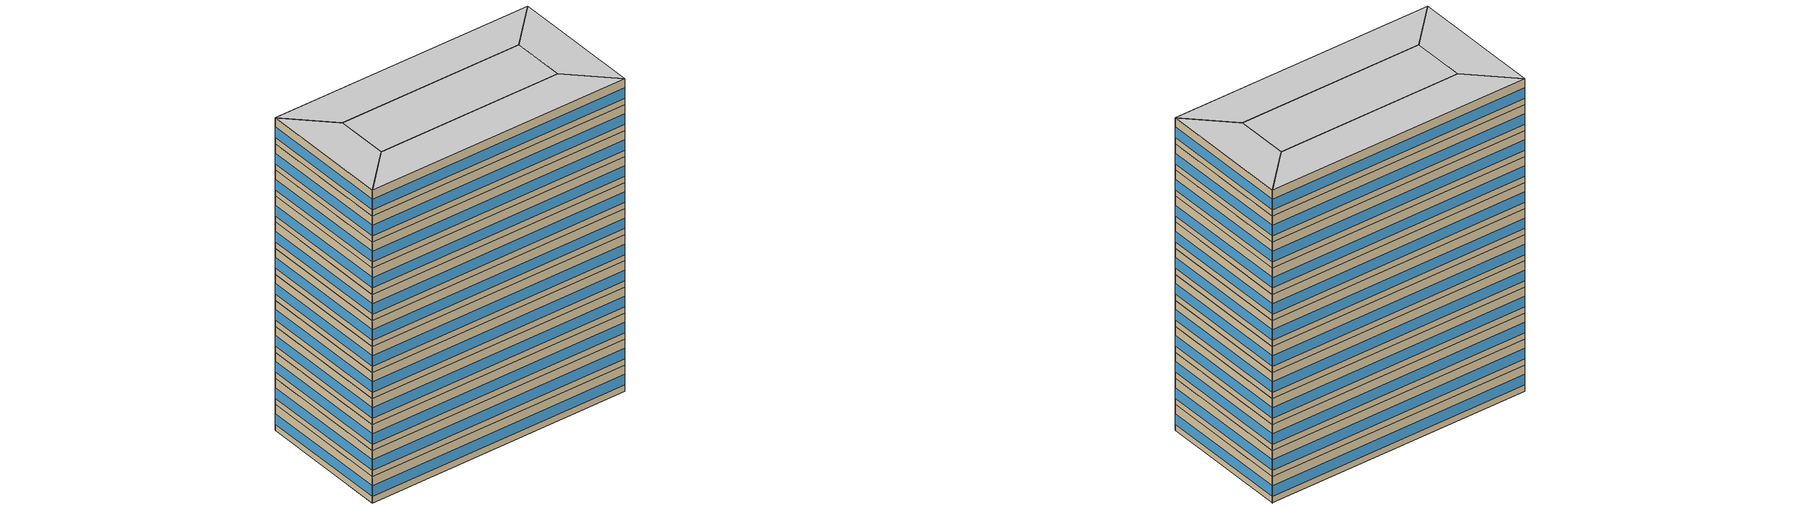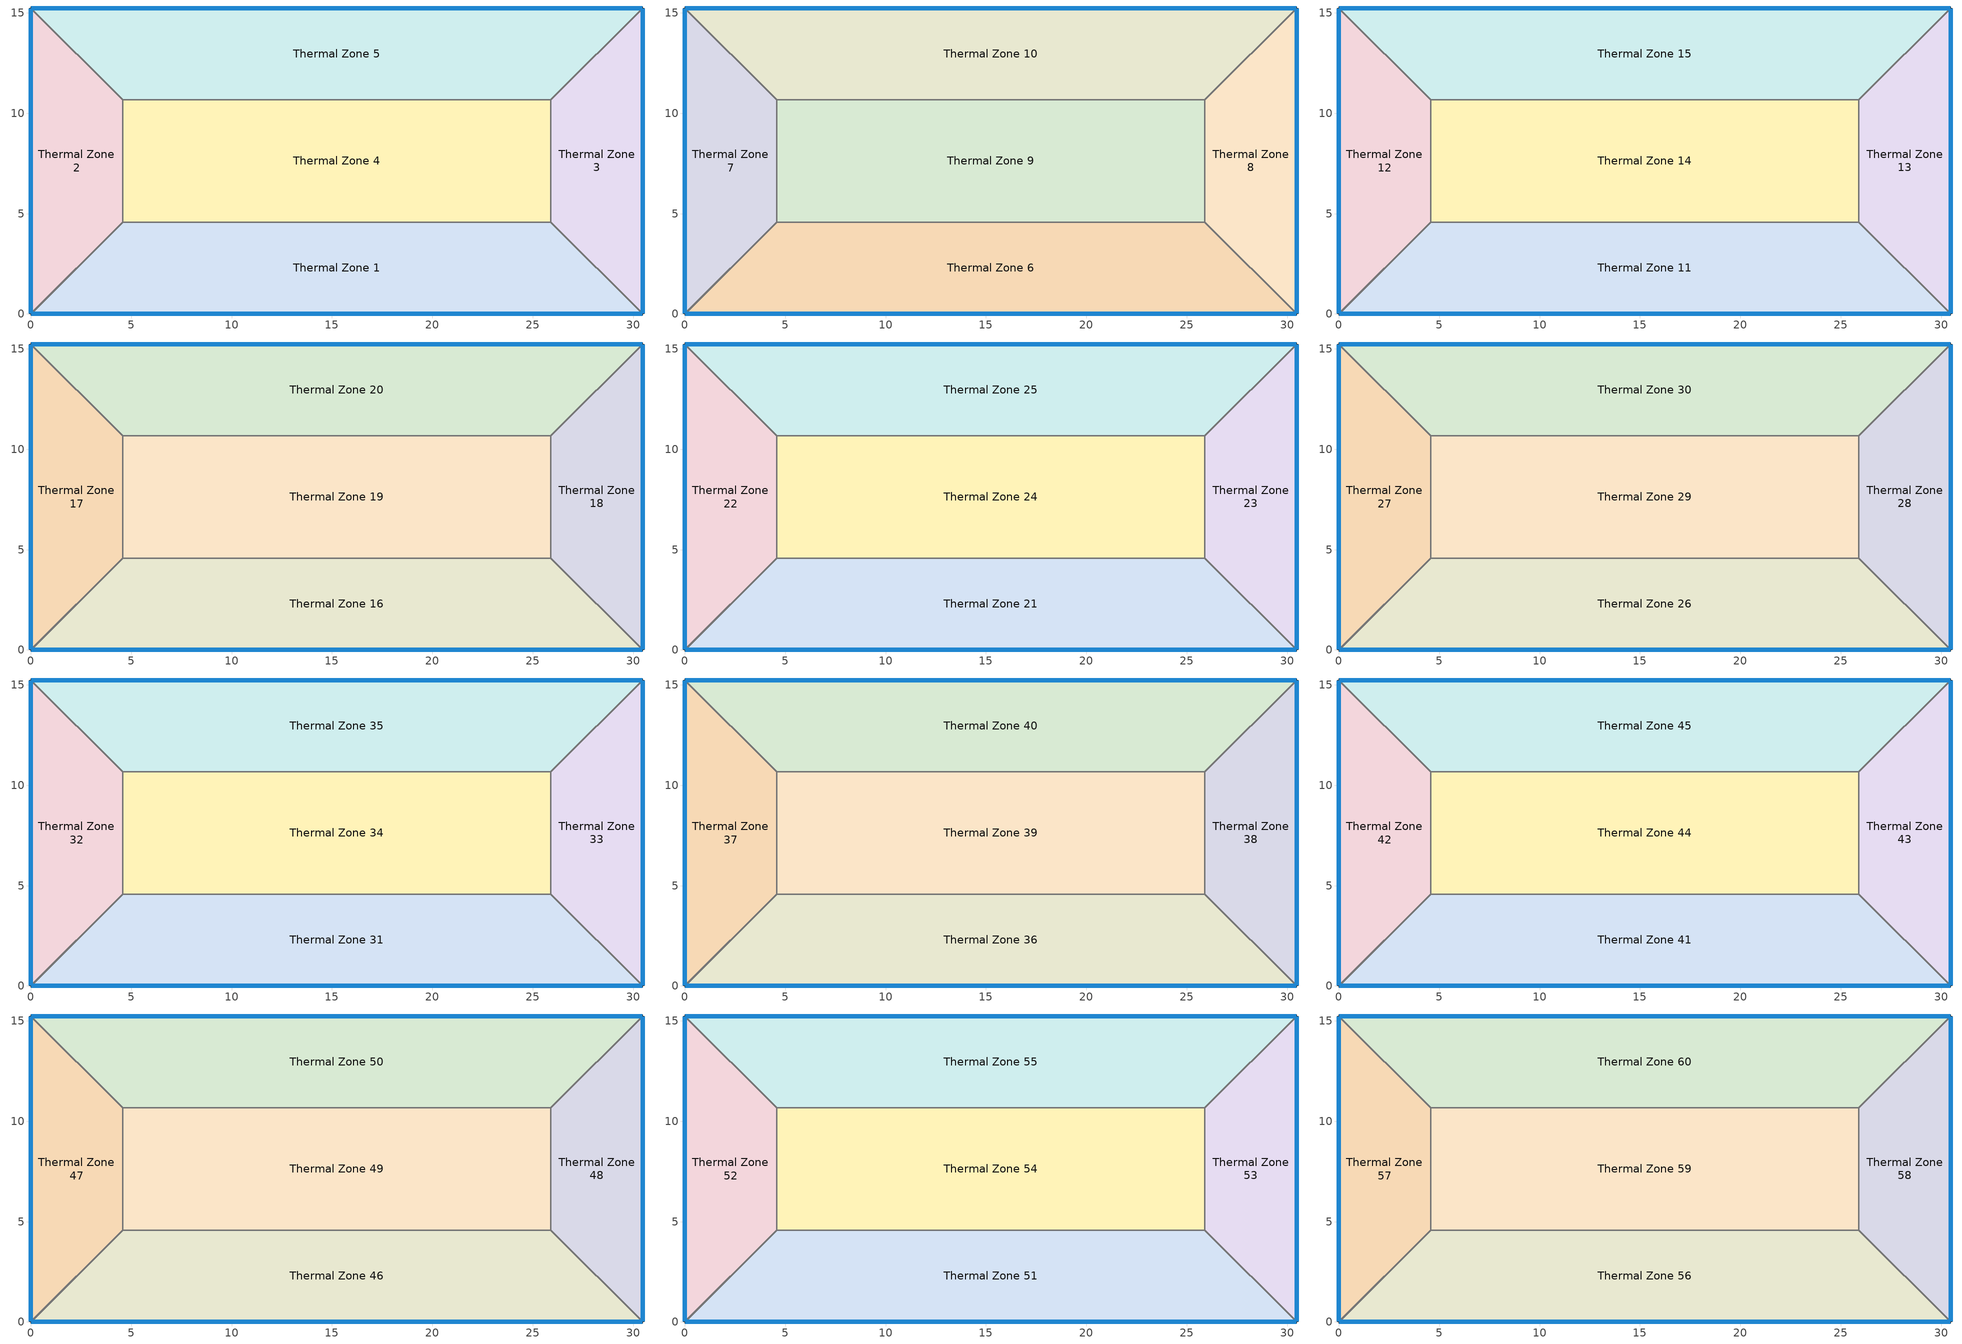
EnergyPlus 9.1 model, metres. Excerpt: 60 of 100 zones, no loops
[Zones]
Thermal Zone 1
 floor ground (ExtSlabCarpet 4in ClimateZone 1-8): 25.91,4.57 30.48,0 0,0 4.57,4.57 z0
 wall outside (ASHRAE 90.1-2010 ExtWall Mass ClimateZone 5): 0,0 30.48,0 z0:3.05
 wall to Thermal Zone 2 (Interior Wall): 4.57,4.57 0,0 z0:3.05
 wall to Thermal Zone 4 (Interior Wall): 25.91,4.57 4.57,4.57 z0:3.05
 wall to Thermal Zone 3 (Interior Wall): 30.48,0 25.91,4.57 z0:3.05
 window (ASHRAE 90.1-2010 ExtWindow Metal ClimateZone 4-6): 0.03,0 30.45,0 z0.76:1.98
Thermal Zone 2
 floor ground (ExtSlabCarpet 4in ClimateZone 1-8): 0,15.24 4.57,10.67 4.57,4.57 0,0 z0
 wall outside (ASHRAE 90.1-2010 ExtWall Mass ClimateZone 5): 0,15.24 0,0 z0:3.05
 wall to Thermal Zone 5 (Interior Wall): 4.57,10.67 0,15.24 z0:3.05
 wall to Thermal Zone 4 (Interior Wall): 4.57,4.57 4.57,10.67 z0:3.05
 window (ASHRAE 90.1-2010 ExtWindow Metal ClimateZone 4-6): 0,15.21 0,0.03 z0.76:1.98
Thermal Zone 3
 floor ground (ExtSlabCarpet 4in ClimateZone 1-8): 30.48,15.24 30.48,0 25.91,4.57 25.91,10.67 z0
 wall outside (ASHRAE 90.1-2010 ExtWall Mass ClimateZone 5): 30.48,0 30.48,15.24 z0:3.05
 wall to Thermal Zone 4 (Interior Wall): 25.91,10.67 25.91,4.57 z0:3.05
 wall to Thermal Zone 5 (Interior Wall): 30.48,15.24 25.91,10.67 z0:3.05
 window (ASHRAE 90.1-2010 ExtWindow Metal ClimateZone 4-6): 30.48,0.03 30.48,15.21 z0.76:1.98
Thermal Zone 4
 floor ground (ExtSlabCarpet 4in ClimateZone 1-8): 25.91,10.67 25.91,4.57 4.57,4.57 4.57,10.67 z0
 wall to Thermal Zone 5 (Interior Wall): 25.91,10.67 4.57,10.67 z0:3.05
Thermal Zone 5
 floor ground (ExtSlabCarpet 4in ClimateZone 1-8): 30.48,15.24 25.91,10.67 4.57,10.67 0,15.24 z0
 wall outside (ASHRAE 90.1-2010 ExtWall Mass ClimateZone 5): 30.48,15.24 0,15.24 z0:3.05
 window (ASHRAE 90.1-2010 ExtWindow Metal ClimateZone 4-6): 30.45,15.24 0.03,15.24 z0.76:1.98
Thermal Zone 10
 floor to Thermal Zone 5 (Interior Floor): 30.48,15.24 25.91,10.67 4.57,10.67 0,15.24 z3.05
 wall outside (ASHRAE 90.1-2010 ExtWall Mass ClimateZone 5): 30.48,15.24 0,15.24 z3.05:6.1
 wall to Thermal Zone 8 (Interior Wall): 25.91,10.67 30.48,15.24 z3.05:6.1
 wall to Thermal Zone 9 (Interior Wall): 4.57,10.67 25.91,10.67 z3.05:6.1
 wall to Thermal Zone 7 (Interior Wall): 0,15.24 4.57,10.67 z3.05:6.1
 window (ASHRAE 90.1-2010 ExtWindow Metal ClimateZone 4-6): 30.45,15.24 0.03,15.24 z3.81:5.03
Thermal Zone 6
 floor to Thermal Zone 1 (Interior Floor): 25.91,4.57 30.48,0 0,0 4.57,4.57 z3.05
 wall outside (ASHRAE 90.1-2010 ExtWall Mass ClimateZone 5): 0,0 30.48,0 z3.05:6.1
 wall to Thermal Zone 7 (Interior Wall): 4.57,4.57 0,0 z3.05:6.1
 wall to Thermal Zone 9 (Interior Wall): 25.91,4.57 4.57,4.57 z3.05:6.1
 wall to Thermal Zone 8 (Interior Wall): 30.48,0 25.91,4.57 z3.05:6.1
 window (ASHRAE 90.1-2010 ExtWindow Metal ClimateZone 4-6): 0.03,0 30.45,0 z3.81:5.03
Thermal Zone 7
 floor to Thermal Zone 2 (Interior Floor): 0,15.24 4.57,10.67 4.57,4.57 0,0 z3.05
 wall outside (ASHRAE 90.1-2010 ExtWall Mass ClimateZone 5): 0,15.24 0,0 z3.05:6.1
 wall to Thermal Zone 9 (Interior Wall): 4.57,4.57 4.57,10.67 z3.05:6.1
 window (ASHRAE 90.1-2010 ExtWindow Metal ClimateZone 4-6): 0,15.21 0,0.03 z3.81:5.03
Thermal Zone 8
 floor to Thermal Zone 3 (Interior Floor): 30.48,15.24 30.48,0 25.91,4.57 25.91,10.67 z3.05
 wall outside (ASHRAE 90.1-2010 ExtWall Mass ClimateZone 5): 30.48,0 30.48,15.24 z3.05:6.1
 wall to Thermal Zone 9 (Interior Wall): 25.91,10.67 25.91,4.57 z3.05:6.1
 window (ASHRAE 90.1-2010 ExtWindow Metal ClimateZone 4-6): 30.48,0.03 30.48,15.21 z3.81:5.03
Thermal Zone 9
 floor to Thermal Zone 4 (Interior Floor): 25.91,10.67 25.91,4.57 4.57,4.57 4.57,10.67 z3.05
Thermal Zone 11
 floor to Thermal Zone 6 (Interior Floor): 25.91,4.57 30.48,0 0,0 4.57,4.57 z6.1
 wall outside (ASHRAE 90.1-2010 ExtWall Mass ClimateZone 5): 0,0 30.48,0 z6.1:9.14
 wall to Thermal Zone 12 (Interior Wall): 4.57,4.57 0,0 z6.1:9.14
 wall to Thermal Zone 14 (Interior Wall): 25.91,4.57 4.57,4.57 z6.1:9.14
 wall to Thermal Zone 13 (Interior Wall): 30.48,0 25.91,4.57 z6.1:9.14
 window (ASHRAE 90.1-2010 ExtWindow Metal ClimateZone 4-6): 0.03,0 30.45,0 z6.86:8.08
Thermal Zone 12
 floor to Thermal Zone 7 (Interior Floor): 0,15.24 4.57,10.67 4.57,4.57 0,0 z6.1
 wall outside (ASHRAE 90.1-2010 ExtWall Mass ClimateZone 5): 0,15.24 0,0 z6.1:9.14
 wall to Thermal Zone 14 (Interior Wall): 4.57,4.57 4.57,10.67 z6.1:9.14
 wall to Thermal Zone 15 (Interior Wall): 4.57,10.67 0,15.24 z6.1:9.14
 window (ASHRAE 90.1-2010 ExtWindow Metal ClimateZone 4-6): 0,15.21 0,0.03 z6.86:8.08
Thermal Zone 13
 floor to Thermal Zone 8 (Interior Floor): 30.48,15.24 30.48,0 25.91,4.57 25.91,10.67 z6.1
 wall outside (ASHRAE 90.1-2010 ExtWall Mass ClimateZone 5): 30.48,0 30.48,15.24 z6.1:9.14
 wall to Thermal Zone 14 (Interior Wall): 25.91,10.67 25.91,4.57 z6.1:9.14
 wall to Thermal Zone 15 (Interior Wall): 30.48,15.24 25.91,10.67 z6.1:9.14
 window (ASHRAE 90.1-2010 ExtWindow Metal ClimateZone 4-6): 30.48,0.03 30.48,15.21 z6.86:8.08
Thermal Zone 14
 floor to Thermal Zone 9 (Interior Floor): 25.91,10.67 25.91,4.57 4.57,4.57 4.57,10.67 z6.1
 wall to Thermal Zone 15 (Interior Wall): 25.91,10.67 4.57,10.67 z6.1:9.14
Thermal Zone 15
 floor to Thermal Zone 10 (Interior Floor): 30.48,15.24 25.91,10.67 4.57,10.67 0,15.24 z6.1
 wall outside (ASHRAE 90.1-2010 ExtWall Mass ClimateZone 5): 30.48,15.24 0,15.24 z6.1:9.14
 window (ASHRAE 90.1-2010 ExtWindow Metal ClimateZone 4-6): 30.45,15.24 0.03,15.24 z6.86:8.08
Thermal Zone 16
 floor to Thermal Zone 11 (Interior Floor): 25.91,4.57 30.48,0 0,0 4.57,4.57 z9.14
 wall outside (ASHRAE 90.1-2010 ExtWall Mass ClimateZone 5): 0,0 30.48,0 z9.14:12.19
 wall to Thermal Zone 17 (Interior Wall): 4.57,4.57 0,0 z9.14:12.19
 wall to Thermal Zone 19 (Interior Wall): 25.91,4.57 4.57,4.57 z9.14:12.19
 wall to Thermal Zone 18 (Interior Wall): 30.48,0 25.91,4.57 z9.14:12.19
 window (ASHRAE 90.1-2010 ExtWindow Metal ClimateZone 4-6): 0.03,0 30.45,0 z9.9:11.13
Thermal Zone 17
 floor to Thermal Zone 12 (Interior Floor): 0,15.24 4.57,10.67 4.57,4.57 0,0 z9.14
 wall outside (ASHRAE 90.1-2010 ExtWall Mass ClimateZone 5): 0,15.24 0,0 z9.14:12.19
 wall to Thermal Zone 20 (Interior Wall): 4.57,10.67 0,15.24 z9.14:12.19
 wall to Thermal Zone 19 (Interior Wall): 4.57,4.57 4.57,10.67 z9.14:12.19
 window (ASHRAE 90.1-2010 ExtWindow Metal ClimateZone 4-6): 0,15.21 0,0.03 z9.9:11.13
Thermal Zone 18
 floor to Thermal Zone 13 (Interior Floor): 30.48,15.24 30.48,0 25.91,4.57 25.91,10.67 z9.14
 wall outside (ASHRAE 90.1-2010 ExtWall Mass ClimateZone 5): 30.48,0 30.48,15.24 z9.14:12.19
 wall to Thermal Zone 19 (Interior Wall): 25.91,10.67 25.91,4.57 z9.14:12.19
 wall to Thermal Zone 20 (Interior Wall): 30.48,15.24 25.91,10.67 z9.14:12.19
 window (ASHRAE 90.1-2010 ExtWindow Metal ClimateZone 4-6): 30.48,0.03 30.48,15.21 z9.9:11.13
Thermal Zone 19
 floor to Thermal Zone 14 (Interior Floor): 25.91,10.67 25.91,4.57 4.57,4.57 4.57,10.67 z9.14
 wall to Thermal Zone 20 (Interior Wall): 25.91,10.67 4.57,10.67 z9.14:12.19
Thermal Zone 20
 floor to Thermal Zone 15 (Interior Floor): 30.48,15.24 25.91,10.67 4.57,10.67 0,15.24 z9.14
 wall outside (ASHRAE 90.1-2010 ExtWall Mass ClimateZone 5): 30.48,15.24 0,15.24 z9.14:12.19
 window (ASHRAE 90.1-2010 ExtWindow Metal ClimateZone 4-6): 30.45,15.24 0.03,15.24 z9.9:11.13
Thermal Zone 21
 floor to Thermal Zone 16 (Interior Floor): 25.91,4.57 30.48,0 0,0 4.57,4.57 z12.19
 wall outside (ASHRAE 90.1-2010 ExtWall Mass ClimateZone 5): 0,0 30.48,0 z12.19:15.24
 wall to Thermal Zone 22 (Interior Wall): 4.57,4.57 0,0 z12.19:15.24
 wall to Thermal Zone 24 (Interior Wall): 25.91,4.57 4.57,4.57 z12.19:15.24
 wall to Thermal Zone 23 (Interior Wall): 30.48,0 25.91,4.57 z12.19:15.24
 window (ASHRAE 90.1-2010 ExtWindow Metal ClimateZone 4-6): 0.03,0 30.45,0 z12.95:14.17
Thermal Zone 22
 floor to Thermal Zone 17 (Interior Floor): 0,15.24 4.57,10.67 4.57,4.57 0,0 z12.19
 wall outside (ASHRAE 90.1-2010 ExtWall Mass ClimateZone 5): 0,15.24 0,0 z12.19:15.24
 wall to Thermal Zone 24 (Interior Wall): 4.57,4.57 4.57,10.67 z12.19:15.24
 wall to Thermal Zone 25 (Interior Wall): 4.57,10.67 0,15.24 z12.19:15.24
 window (ASHRAE 90.1-2010 ExtWindow Metal ClimateZone 4-6): 0,15.21 0,0.03 z12.95:14.18
Thermal Zone 23
 floor to Thermal Zone 18 (Interior Floor): 30.48,15.24 30.48,0 25.91,4.57 25.91,10.67 z12.19
 wall outside (ASHRAE 90.1-2010 ExtWall Mass ClimateZone 5): 30.48,0 30.48,15.24 z12.19:15.24
 wall to Thermal Zone 24 (Interior Wall): 25.91,10.67 25.91,4.57 z12.19:15.24
 wall to Thermal Zone 25 (Interior Wall): 30.48,15.24 25.91,10.67 z12.19:15.24
 window (ASHRAE 90.1-2010 ExtWindow Metal ClimateZone 4-6): 30.48,0.03 30.48,15.21 z12.95:14.18
Thermal Zone 24
 floor to Thermal Zone 19 (Interior Floor): 25.91,10.67 25.91,4.57 4.57,4.57 4.57,10.67 z12.19
 wall to Thermal Zone 25 (Interior Wall): 25.91,10.67 4.57,10.67 z12.19:15.24
Thermal Zone 25
 floor to Thermal Zone 20 (Interior Floor): 30.48,15.24 25.91,10.67 4.57,10.67 0,15.24 z12.19
 wall outside (ASHRAE 90.1-2010 ExtWall Mass ClimateZone 5): 30.48,15.24 0,15.24 z12.19:15.24
 window (ASHRAE 90.1-2010 ExtWindow Metal ClimateZone 4-6): 30.45,15.24 0.03,15.24 z12.95:14.17
Thermal Zone 26
 floor to Thermal Zone 21 (Interior Floor): 25.91,4.57 30.48,0 0,0 4.57,4.57 z15.24
 wall outside (ASHRAE 90.1-2010 ExtWall Mass ClimateZone 5): 0,0 30.48,0 z15.24:18.29
 wall to Thermal Zone 27 (Interior Wall): 4.57,4.57 0,0 z15.24:18.29
 wall to Thermal Zone 29 (Interior Wall): 25.91,4.57 4.57,4.57 z15.24:18.29
 wall to Thermal Zone 28 (Interior Wall): 30.48,0 25.91,4.57 z15.24:18.29
 window (ASHRAE 90.1-2010 ExtWindow Metal ClimateZone 4-6): 0.03,0 30.45,0 z16:17.22
Thermal Zone 27
 floor to Thermal Zone 22 (Interior Floor): 0,15.24 4.57,10.67 4.57,4.57 0,0 z15.24
 wall outside (ASHRAE 90.1-2010 ExtWall Mass ClimateZone 5): 0,15.24 0,0 z15.24:18.29
 wall to Thermal Zone 29 (Interior Wall): 4.57,4.57 4.57,10.67 z15.24:18.29
 wall to Thermal Zone 30 (Interior Wall): 4.57,10.67 0,15.24 z15.24:18.29
 window (ASHRAE 90.1-2010 ExtWindow Metal ClimateZone 4-6): 0,15.21 0,0.03 z16:17.22
Thermal Zone 28
 floor to Thermal Zone 23 (Interior Floor): 30.48,15.24 30.48,0 25.91,4.57 25.91,10.67 z15.24
 wall outside (ASHRAE 90.1-2010 ExtWall Mass ClimateZone 5): 30.48,0 30.48,15.24 z15.24:18.29
 wall to Thermal Zone 29 (Interior Wall): 25.91,10.67 25.91,4.57 z15.24:18.29
 wall to Thermal Zone 30 (Interior Wall): 30.48,15.24 25.91,10.67 z15.24:18.29
 window (ASHRAE 90.1-2010 ExtWindow Metal ClimateZone 4-6): 30.48,0.03 30.48,15.21 z16:17.22
Thermal Zone 29
 floor to Thermal Zone 24 (Interior Floor): 25.91,10.67 25.91,4.57 4.57,4.57 4.57,10.67 z15.24
 wall to Thermal Zone 30 (Interior Wall): 25.91,10.67 4.57,10.67 z15.24:18.29
Thermal Zone 30
 floor to Thermal Zone 25 (Interior Floor): 30.48,15.24 25.91,10.67 4.57,10.67 0,15.24 z15.24
 wall outside (ASHRAE 90.1-2010 ExtWall Mass ClimateZone 5): 30.48,15.24 0,15.24 z15.24:18.29
 window (ASHRAE 90.1-2010 ExtWindow Metal ClimateZone 4-6): 30.45,15.24 0.03,15.24 z16:17.22
Thermal Zone 31
 floor to Thermal Zone 26 (Interior Floor): 25.91,4.57 30.48,0 0,0 4.57,4.57 z18.29
 wall outside (ASHRAE 90.1-2010 ExtWall Mass ClimateZone 5): 0,0 30.48,0 z18.29:21.34
 wall to Thermal Zone 32 (Interior Wall): 4.57,4.57 0,0 z18.29:21.34
 wall to Thermal Zone 34 (Interior Wall): 25.91,4.57 4.57,4.57 z18.29:21.34
 wall to Thermal Zone 33 (Interior Wall): 30.48,0 25.91,4.57 z18.29:21.34
 window (ASHRAE 90.1-2010 ExtWindow Metal ClimateZone 4-6): 0.03,0 30.45,0 z19.05:20.27
Thermal Zone 32
 floor to Thermal Zone 27 (Interior Floor): 0,15.24 4.57,10.67 4.57,4.57 0,0 z18.29
 wall outside (ASHRAE 90.1-2010 ExtWall Mass ClimateZone 5): 0,15.24 0,0 z18.29:21.34
 wall to Thermal Zone 34 (Interior Wall): 4.57,4.57 4.57,10.67 z18.29:21.34
 wall to Thermal Zone 35 (Interior Wall): 4.57,10.67 0,15.24 z18.29:21.34
 window (ASHRAE 90.1-2010 ExtWindow Metal ClimateZone 4-6): 0,15.21 0,0.03 z19.05:20.27
Thermal Zone 33
 floor to Thermal Zone 28 (Interior Floor): 30.48,15.24 30.48,0 25.91,4.57 25.91,10.67 z18.29
 wall outside (ASHRAE 90.1-2010 ExtWall Mass ClimateZone 5): 30.48,0 30.48,15.24 z18.29:21.34
 wall to Thermal Zone 34 (Interior Wall): 25.91,10.67 25.91,4.57 z18.29:21.34
 wall to Thermal Zone 35 (Interior Wall): 30.48,15.24 25.91,10.67 z18.29:21.34
 window (ASHRAE 90.1-2010 ExtWindow Metal ClimateZone 4-6): 30.48,0.03 30.48,15.21 z19.05:20.27
Thermal Zone 34
 floor to Thermal Zone 29 (Interior Floor): 25.91,10.67 25.91,4.57 4.57,4.57 4.57,10.67 z18.29
 wall to Thermal Zone 35 (Interior Wall): 25.91,10.67 4.57,10.67 z18.29:21.34
Thermal Zone 35
 floor to Thermal Zone 30 (Interior Floor): 30.48,15.24 25.91,10.67 4.57,10.67 0,15.24 z18.29
 wall outside (ASHRAE 90.1-2010 ExtWall Mass ClimateZone 5): 30.48,15.24 0,15.24 z18.29:21.34
 window (ASHRAE 90.1-2010 ExtWindow Metal ClimateZone 4-6): 30.45,15.24 0.03,15.24 z19.05:20.27
Thermal Zone 36
 floor to Thermal Zone 31 (Interior Floor): 25.91,4.57 30.48,0 0,0 4.57,4.57 z21.34
 wall outside (ASHRAE 90.1-2010 ExtWall Mass ClimateZone 5): 0,0 30.48,0 z21.34:24.38
 wall to Thermal Zone 37 (Interior Wall): 4.57,4.57 0,0 z21.34:24.38
 wall to Thermal Zone 39 (Interior Wall): 25.91,4.57 4.57,4.57 z21.34:24.38
 wall to Thermal Zone 38 (Interior Wall): 30.48,0 25.91,4.57 z21.34:24.38
 window (ASHRAE 90.1-2010 ExtWindow Metal ClimateZone 4-6): 0.03,0 30.45,0 z22.1:23.32
Thermal Zone 37
 floor to Thermal Zone 32 (Interior Floor): 0,15.24 4.57,10.67 4.57,4.57 0,0 z21.34
 wall outside (ASHRAE 90.1-2010 ExtWall Mass ClimateZone 5): 0,15.24 0,0 z21.34:24.38
 wall to Thermal Zone 39 (Interior Wall): 4.57,4.57 4.57,10.67 z21.34:24.38
 wall to Thermal Zone 40 (Interior Wall): 4.57,10.67 0,15.24 z21.34:24.38
 window (ASHRAE 90.1-2010 ExtWindow Metal ClimateZone 4-6): 0,15.21 0,0.03 z22.1:23.32
Thermal Zone 38
 floor to Thermal Zone 33 (Interior Floor): 30.48,15.24 30.48,0 25.91,4.57 25.91,10.67 z21.34
 wall outside (ASHRAE 90.1-2010 ExtWall Mass ClimateZone 5): 30.48,0 30.48,15.24 z21.34:24.38
 wall to Thermal Zone 39 (Interior Wall): 25.91,10.67 25.91,4.57 z21.34:24.38
 wall to Thermal Zone 40 (Interior Wall): 30.48,15.24 25.91,10.67 z21.34:24.38
 window (ASHRAE 90.1-2010 ExtWindow Metal ClimateZone 4-6): 30.48,0.03 30.48,15.21 z22.1:23.32
Thermal Zone 39
 floor to Thermal Zone 34 (Interior Floor): 25.91,10.67 25.91,4.57 4.57,4.57 4.57,10.67 z21.34
 wall to Thermal Zone 40 (Interior Wall): 25.91,10.67 4.57,10.67 z21.34:24.38
Thermal Zone 40
 floor to Thermal Zone 35 (Interior Floor): 30.48,15.24 25.91,10.67 4.57,10.67 0,15.24 z21.34
 wall outside (ASHRAE 90.1-2010 ExtWall Mass ClimateZone 5): 30.48,15.24 0,15.24 z21.34:24.38
 window (ASHRAE 90.1-2010 ExtWindow Metal ClimateZone 4-6): 30.45,15.24 0.03,15.24 z22.1:23.32
Thermal Zone 41
 floor to Thermal Zone 36 (Interior Floor): 25.91,4.57 30.48,0 0,0 4.57,4.57 z24.38
 wall outside (ASHRAE 90.1-2010 ExtWall Mass ClimateZone 5): 0,0 30.48,0 z24.38:27.43
 wall to Thermal Zone 42 (Interior Wall): 4.57,4.57 0,0 z24.38:27.43
 wall to Thermal Zone 44 (Interior Wall): 25.91,4.57 4.57,4.57 z24.38:27.43
 wall to Thermal Zone 43 (Interior Wall): 30.48,0 25.91,4.57 z24.38:27.43
 window (ASHRAE 90.1-2010 ExtWindow Metal ClimateZone 4-6): 0.03,0 30.45,0 z25.14:26.37
Thermal Zone 42
 floor to Thermal Zone 37 (Interior Floor): 0,15.24 4.57,10.67 4.57,4.57 0,0 z24.38
 wall outside (ASHRAE 90.1-2010 ExtWall Mass ClimateZone 5): 0,15.24 0,0 z24.38:27.43
 wall to Thermal Zone 44 (Interior Wall): 4.57,4.57 4.57,10.67 z24.38:27.43
 wall to Thermal Zone 45 (Interior Wall): 4.57,10.67 0,15.24 z24.38:27.43
 window (ASHRAE 90.1-2010 ExtWindow Metal ClimateZone 4-6): 0,15.21 0,0.03 z25.14:26.37
Thermal Zone 43
 floor to Thermal Zone 38 (Interior Floor): 30.48,15.24 30.48,0 25.91,4.57 25.91,10.67 z24.38
 wall outside (ASHRAE 90.1-2010 ExtWall Mass ClimateZone 5): 30.48,0 30.48,15.24 z24.38:27.43
 wall to Thermal Zone 44 (Interior Wall): 25.91,10.67 25.91,4.57 z24.38:27.43
 wall to Thermal Zone 45 (Interior Wall): 30.48,15.24 25.91,10.67 z24.38:27.43
 window (ASHRAE 90.1-2010 ExtWindow Metal ClimateZone 4-6): 30.48,0.03 30.48,15.21 z25.14:26.37
Thermal Zone 44
 floor to Thermal Zone 39 (Interior Floor): 25.91,10.67 25.91,4.57 4.57,4.57 4.57,10.67 z24.38
 wall to Thermal Zone 45 (Interior Wall): 25.91,10.67 4.57,10.67 z24.38:27.43
Thermal Zone 45
 floor to Thermal Zone 40 (Interior Floor): 30.48,15.24 25.91,10.67 4.57,10.67 0,15.24 z24.38
 wall outside (ASHRAE 90.1-2010 ExtWall Mass ClimateZone 5): 30.48,15.24 0,15.24 z24.38:27.43
 window (ASHRAE 90.1-2010 ExtWindow Metal ClimateZone 4-6): 30.45,15.24 0.03,15.24 z25.14:26.37
Thermal Zone 46
 floor to Thermal Zone 41 (Interior Floor): 25.91,4.57 30.48,0 0,0 4.57,4.57 z27.43
 wall outside (ASHRAE 90.1-2010 ExtWall Mass ClimateZone 5): 0,0 30.48,0 z27.43:30.48
 wall to Thermal Zone 47 (Interior Wall): 4.57,4.57 0,0 z27.43:30.48
 wall to Thermal Zone 49 (Interior Wall): 25.91,4.57 4.57,4.57 z27.43:30.48
 wall to Thermal Zone 48 (Interior Wall): 30.48,0 25.91,4.57 z27.43:30.48
 window (ASHRAE 90.1-2010 ExtWindow Metal ClimateZone 4-6): 0.03,0 30.45,0 z28.19:29.41
Thermal Zone 47
 floor to Thermal Zone 42 (Interior Floor): 0,15.24 4.57,10.67 4.57,4.57 0,0 z27.43
 wall outside (ASHRAE 90.1-2010 ExtWall Mass ClimateZone 5): 0,15.24 0,0 z27.43:30.48
 wall to Thermal Zone 49 (Interior Wall): 4.57,4.57 4.57,10.67 z27.43:30.48
 wall to Thermal Zone 50 (Interior Wall): 4.57,10.67 0,15.24 z27.43:30.48
 window (ASHRAE 90.1-2010 ExtWindow Metal ClimateZone 4-6): 0,15.21 0,0.03 z28.19:29.42
Thermal Zone 48
 floor to Thermal Zone 43 (Interior Floor): 30.48,15.24 30.48,0 25.91,4.57 25.91,10.67 z27.43
 wall outside (ASHRAE 90.1-2010 ExtWall Mass ClimateZone 5): 30.48,0 30.48,15.24 z27.43:30.48
 wall to Thermal Zone 49 (Interior Wall): 25.91,10.67 25.91,4.57 z27.43:30.48
 wall to Thermal Zone 50 (Interior Wall): 30.48,15.24 25.91,10.67 z27.43:30.48
 window (ASHRAE 90.1-2010 ExtWindow Metal ClimateZone 4-6): 30.48,0.03 30.48,15.21 z28.19:29.42
Thermal Zone 49
 floor to Thermal Zone 44 (Interior Floor): 25.91,10.67 25.91,4.57 4.57,4.57 4.57,10.67 z27.43
 wall to Thermal Zone 50 (Interior Wall): 25.91,10.67 4.57,10.67 z27.43:30.48
Thermal Zone 50
 floor to Thermal Zone 45 (Interior Floor): 30.48,15.24 25.91,10.67 4.57,10.67 0,15.24 z27.43
 wall outside (ASHRAE 90.1-2010 ExtWall Mass ClimateZone 5): 30.48,15.24 0,15.24 z27.43:30.48
 window (ASHRAE 90.1-2010 ExtWindow Metal ClimateZone 4-6): 30.45,15.24 0.03,15.24 z28.19:29.41
Thermal Zone 51
 floor to Thermal Zone 46 (Interior Floor): 25.91,4.57 30.48,0 0,0 4.57,4.57 z30.48
 wall outside (ASHRAE 90.1-2010 ExtWall Mass ClimateZone 5): 0,0 30.48,0 z30.48:33.53
 wall to Thermal Zone 52 (Interior Wall): 4.57,4.57 0,0 z30.48:33.53
 wall to Thermal Zone 54 (Interior Wall): 25.91,4.57 4.57,4.57 z30.48:33.53
 wall to Thermal Zone 53 (Interior Wall): 30.48,0 25.91,4.57 z30.48:33.53
 window (ASHRAE 90.1-2010 ExtWindow Metal ClimateZone 4-6): 0.03,0 30.45,0 z31.24:32.46
Thermal Zone 52
 floor to Thermal Zone 47 (Interior Floor): 0,15.24 4.57,10.67 4.57,4.57 0,0 z30.48
 wall outside (ASHRAE 90.1-2010 ExtWall Mass ClimateZone 5): 0,15.24 0,0 z30.48:33.53
 wall to Thermal Zone 54 (Interior Wall): 4.57,4.57 4.57,10.67 z30.48:33.53
 wall to Thermal Zone 55 (Interior Wall): 4.57,10.67 0,15.24 z30.48:33.53
 window (ASHRAE 90.1-2010 ExtWindow Metal ClimateZone 4-6): 0,15.21 0,0.03 z31.24:32.46
Thermal Zone 53
 floor to Thermal Zone 48 (Interior Floor): 30.48,15.24 30.48,0 25.91,4.57 25.91,10.67 z30.48
 wall outside (ASHRAE 90.1-2010 ExtWall Mass ClimateZone 5): 30.48,0 30.48,15.24 z30.48:33.53
 wall to Thermal Zone 54 (Interior Wall): 25.91,10.67 25.91,4.57 z30.48:33.53
 wall to Thermal Zone 55 (Interior Wall): 30.48,15.24 25.91,10.67 z30.48:33.53
 window (ASHRAE 90.1-2010 ExtWindow Metal ClimateZone 4-6): 30.48,0.03 30.48,15.21 z31.24:32.46
Thermal Zone 54
 floor to Thermal Zone 49 (Interior Floor): 25.91,10.67 25.91,4.57 4.57,4.57 4.57,10.67 z30.48
 wall to Thermal Zone 55 (Interior Wall): 25.91,10.67 4.57,10.67 z30.48:33.53
Thermal Zone 55
 floor to Thermal Zone 50 (Interior Floor): 30.48,15.24 25.91,10.67 4.57,10.67 0,15.24 z30.48
 wall outside (ASHRAE 90.1-2010 ExtWall Mass ClimateZone 5): 30.48,15.24 0,15.24 z30.48:33.53
 window (ASHRAE 90.1-2010 ExtWindow Metal ClimateZone 4-6): 30.45,15.24 0.03,15.24 z31.24:32.46
Thermal Zone 56
 floor to Thermal Zone 51 (Interior Floor): 25.91,4.57 30.48,0 0,0 4.57,4.57 z33.53
 wall outside (ASHRAE 90.1-2010 ExtWall Mass ClimateZone 5): 0,0 30.48,0 z33.53:36.58
 wall to Thermal Zone 57 (Interior Wall): 4.57,4.57 0,0 z33.53:36.58
 wall to Thermal Zone 59 (Interior Wall): 25.91,4.57 4.57,4.57 z33.53:36.58
 wall to Thermal Zone 58 (Interior Wall): 30.48,0 25.91,4.57 z33.53:36.58
 window (ASHRAE 90.1-2010 ExtWindow Metal ClimateZone 4-6): 0.03,0 30.45,0 z34.29:35.51
 ceiling to Thermal Zone 61 (Interior Ceiling): 30.48,0 25.91,4.57 4.57,4.57 0,0 z36.58
Thermal Zone 57
 floor to Thermal Zone 52 (Interior Floor): 0,15.24 4.57,10.67 4.57,4.57 0,0 z33.53
 wall outside (ASHRAE 90.1-2010 ExtWall Mass ClimateZone 5): 0,15.24 0,0 z33.53:36.58
 wall to Thermal Zone 59 (Interior Wall): 4.57,4.57 4.57,10.67 z33.53:36.58
 wall to Thermal Zone 60 (Interior Wall): 4.57,10.67 0,15.24 z33.53:36.58
 window (ASHRAE 90.1-2010 ExtWindow Metal ClimateZone 4-6): 0,15.21 0,0.03 z34.29:35.51
 ceiling to Thermal Zone 62 (Interior Ceiling): 0,0 4.57,4.57 4.57,10.67 0,15.24 z36.58
Thermal Zone 58
 floor to Thermal Zone 53 (Interior Floor): 30.48,15.24 30.48,0 25.91,4.57 25.91,10.67 z33.53
 wall outside (ASHRAE 90.1-2010 ExtWall Mass ClimateZone 5): 30.48,0 30.48,15.24 z33.53:36.58
 wall to Thermal Zone 59 (Interior Wall): 25.91,10.67 25.91,4.57 z33.53:36.58
 wall to Thermal Zone 60 (Interior Wall): 30.48,15.24 25.91,10.67 z33.53:36.58
 window (ASHRAE 90.1-2010 ExtWindow Metal ClimateZone 4-6): 30.48,0.03 30.48,15.21 z34.29:35.51
 ceiling to Thermal Zone 63 (Interior Ceiling): 30.48,0 30.48,15.24 25.91,10.67 25.91,4.57 z36.58
Thermal Zone 59
 floor to Thermal Zone 54 (Interior Floor): 25.91,10.67 25.91,4.57 4.57,4.57 4.57,10.67 z33.53
 wall to Thermal Zone 60 (Interior Wall): 25.91,10.67 4.57,10.67 z33.53:36.58
 ceiling to Thermal Zone 64 (Interior Ceiling): 25.91,4.57 25.91,10.67 4.57,10.67 4.57,4.57 z36.58
Thermal Zone 60
 floor to Thermal Zone 55 (Interior Floor): 30.48,15.24 25.91,10.67 4.57,10.67 0,15.24 z33.53
 wall outside (ASHRAE 90.1-2010 ExtWall Mass ClimateZone 5): 30.48,15.24 0,15.24 z33.53:36.58
 window (ASHRAE 90.1-2010 ExtWindow Metal ClimateZone 4-6): 30.45,15.24 0.03,15.24 z34.29:35.51
 ceiling to Thermal Zone 65 (Interior Ceiling): 25.91,10.67 30.48,15.24 0,15.24 4.57,10.67 z36.58
[Building]
Building 1
[Site:Location]
Chicago Ohare Intl Ap: Latitude {deg}=41.98; Longitude {deg}=-87.92; Time Zone {hr}=-6; Elevation {m}=201
[SizingPeriod:DesignDay] Day of Month=21; Dry-Bulb Temperature Range Modifier Type=DefaultMultipliers; Humidity Condition Type=Wetbulb; Barometric Pressure {Pa}=98934; Rain Indicator=No; Snow Indicator=No; Daylight Saving Time Indicator=No
Name | Month | Day Type | Maximum Dry-Bulb Temperature {C} | Daily Dry-Bulb Temperature Range {deltaC} | Wetbulb or DewPoint at Maximum Dry-Bulb {C} | Wind Speed {m/s} | Wind Direction {deg} | Solar Model Indicator | ASHRAE Clear Sky Optical Depth for Beam Irradiance (taub) | ASHRAE Clear Sky Optical Depth for Diffuse Irradiance (taud) | Sky Clearness
Chicago Ohare Intl Ap Ann Clg .4% Condns DB=>MWB | 7 | SummerDesignDay | 33.3 | 10.5 | 23.7 | 5.2 | 230 | ASHRAETau | 0.455 | 2.05
Chicago Ohare Intl Ap Ann Htg 99.6% Condns DB | 1 | WinterDesignDay | -20 | 0 | -20 | 4.9 | 270 | ASHRAEClearSky |  |  | 0
[Material] Thermal Absorptance=0.9
Name | Roughness | Thickness {m} | Conductivity {W/m-K} | Density {kg/m3} | Specific Heat {J/kg-K} | Solar Absorptance | Visible Absorptance
1/2IN Gypsum | Smooth | 0.0127 | 0.16 | 784.9 | 830 | 0.4 | 0.4
1IN Stucco | Smooth | 0.0253 | 0.6918 | 1858 | 837 | 0.92 | 0.92
8IN CONCRETE HW RefBldg | Rough | 0.2032 | 1.311 | 2240 | 836.8 | 0.7 | 0.7
F16 Acoustic tile | MediumSmooth | 0.0191 | 0.06 | 368 | 590 | 0.3 | 0.3
G01a 19mm gypsum board | MediumSmooth | 0.019 | 0.16 | 800 | 1090 | 0.4 | 0.4
M11 100mm lightweight concrete | MediumRough | 0.1016 | 0.53 | 1280 | 840 | 0.5 | 0.5
Mass Wall Insulation R-8.72 IP | MediumRough | 0.075271 | 0.049 | 265 | 836.8 | 0.7 | 0.7
MAT-CC05 4 HW CONCRETE | Rough | 0.1016 | 1.311 | 2240 | 836.8 | 0.85 | 0.85
[Material:AirGap]
Name | Thermal Resistance {m2-K/W}
F04 Wall air space resistance | 0.15
F05 Ceiling air space resistance | 0.18
[Material:NoMass]
CP02 CARPET PAD: Roughness=Smooth; Thermal Resistance {m2-K/W}=0.1; Thermal Absorptance=0.9; Solar Absorptance=0.8; Visible Absorptance=0.8
[WindowMaterial:SimpleGlazingSystem]
Fixed Window 3.12/0.40/0.31: U-Factor {W/m2-K}=3.12304; Solar Heat Gain Coefficient=0.4; Visible Transmittance=0.31
[Construction]
ASHRAE 90.1-2010 ExtWall Mass ClimateZone 5: 1IN Stucco, 8IN CONCRETE HW RefBldg, Mass Wall Insulation R-8.72 IP, 1/2IN Gypsum
ASHRAE 90.1-2010 ExtWindow Metal ClimateZone 4-6: Fixed Window 3.12/0.40/0.31
ExtSlabCarpet 4in ClimateZone 1-8: MAT-CC05 4 HW CONCRETE, CP02 CARPET PAD
Interior Ceiling: M11 100mm lightweight concrete, F05 Ceiling air space resistance, F16 Acoustic tile
Interior Floor: F16 Acoustic tile, F05 Ceiling air space resistance, M11 100mm lightweight concrete
Interior Wall: G01a 19mm gypsum board, F04 Wall air space resistance, G01a 19mm gypsum board
[Zone]
Thermal Zone 1; Thermal Zone 10; Thermal Zone 11; Thermal Zone 12; Thermal Zone 13; Thermal Zone 14; Thermal Zone 15; Thermal Zone 16; Thermal Zone 17; Thermal Zone 18; Thermal Zone 19; Thermal Zone 2; Thermal Zone 20; Thermal Zone 21; Thermal Zone 22; Thermal Zone 23; Thermal Zone 24; Thermal Zone 25; Thermal Zone 26; Thermal Zone 27; Thermal Zone 28; Thermal Zone 29; Thermal Zone 3; Thermal Zone 30; Thermal Zone 31; Thermal Zone 32; Thermal Zone 33; Thermal Zone 34; Thermal Zone 35; Thermal Zone 36; Thermal Zone 37; Thermal Zone 38; Thermal Zone 39; Thermal Zone 4; Thermal Zone 40; Thermal Zone 41; Thermal Zone 42; Thermal Zone 43; Thermal Zone 44; Thermal Zone 45; Thermal Zone 46; Thermal Zone 47; Thermal Zone 48; Thermal Zone 49; Thermal Zone 5; Thermal Zone 50; Thermal Zone 51; Thermal Zone 52; Thermal Zone 53; Thermal Zone 54; Thermal Zone 55; Thermal Zone 56; Thermal Zone 57; Thermal Zone 58; Thermal Zone 59; Thermal Zone 6; Thermal Zone 60; Thermal Zone 7; Thermal Zone 8; Thermal Zone 9
[AvailabilityManager:Scheduled]
Name | Schedule
DOAS Building Story 1 Availability Manager; DOAS Building Story 10 Availability Manager; DOAS Building Story 11 Availability Manager; DOAS Building Story 12 Availability Manager; DOAS Building Story 13 Availability Manager; DOAS Building Story 14 Availability Manager; DOAS Building Story 15 Availability Manager; DOAS Building Story 16 Availability Manager; DOAS Building Story 17 Availability Manager; DOAS Building Story 18 Availability Manager; DOAS Building Story 19 Availability Manager; DOAS Building Story 2 Availability Manager; DOAS Building Story 20 Availability Manager; DOAS Building Story 3 Availability Manager; DOAS Building Story 4 Availability Manager; DOAS Building Story 5 Availability Manager; DOAS Building Story 6 Availability Manager; DOAS Building Story 7 Availability Manager; DOAS Building Story 8 Availability Manager; DOAS Building Story 9 Availability Manager | AEDG Office Ventilation Schedule
Air Loop HVAC Outdoor Air System 1 Availability Manager; Air Loop HVAC Outdoor Air System 2 Availability Manager; Air Loop HVAC Outdoor Air System 3 Availability Manager; Air Loop HVAC Outdoor Air System 4 Availability Manager; Air Loop HVAC Outdoor Air System 5 Availability Manager; Air Loop HVAC Outdoor Air System 6 Availability Manager; Air Loop HVAC Outdoor Air System 7 Availability Manager; Air Loop HVAC Outdoor Air System 8 Availability Manager; Air Loop HVAC Outdoor Air System 9 Availability Manager; Air Loop HVAC Outdoor Air System 10 Availability Manager; Air Loop HVAC Outdoor Air System 11 Availability Manager; Air Loop HVAC Outdoor Air System 12 Availability Manager; Air Loop HVAC Outdoor Air System 13 Availability Manager; Air Loop HVAC Outdoor Air System 14 Availability Manager; Air Loop HVAC Outdoor Air System 15 Availability Manager; Air Loop HVAC Outdoor Air System 16 Availability Manager; Air Loop HVAC Outdoor Air System 17 Availability Manager; Air Loop HVAC Outdoor Air System 18 Availability Manager; Air Loop HVAC Outdoor Air System 19 Availability Manager; Air Loop HVAC Outdoor Air System 20 Availability Manager | Always On Discrete
[Schedule:Day:Interval]
AEDG Office Ventilation Schedule Saturday: No, 07:00, 0, 18:00, 1, 24:00, 0
AEDG Office Ventilation Schedule Summer Design Day; AEDG Office Ventilation Schedule Winter Design Day: No, 24:00, 1
AEDG Office Ventilation Schedule Sunday: No, 24:00, 0
AEDG Office Ventilation Schedule Weekday: No, 07:00, 0, 22:00, 1, 24:00, 0
[Schedule:Week:Daily]
AEDG Office Ventilation Schedule Week Rule - Jan1-Dec31: AEDG Office Ventilation Schedule Sunday, AEDG Office Ventilation Schedule Weekday, AEDG Office Ventilation Schedule Weekday, AEDG Office Ventilation Schedule Weekday, AEDG Office Ventilation Schedule Weekday, AEDG Office Ventilation Schedule Weekday, AEDG Office Ventilation Schedule Saturday, AEDG Office Ventilation Schedule Weekday, AEDG Office Ventilation Schedule Summer Design Day, AEDG Office Ventilation Schedule Winter Design Day, AEDG Office Ventilation Schedule Weekday, AEDG Office Ventilation Schedule Weekday
[Schedule:Year]
AEDG Office Ventilation Schedule: AEDG Office Ventilation Schedule Week Rule - Jan1-Dec31, 1, 1, 12, 31
[Schedule:Constant]
Always On Discrete: OnOff, 1
